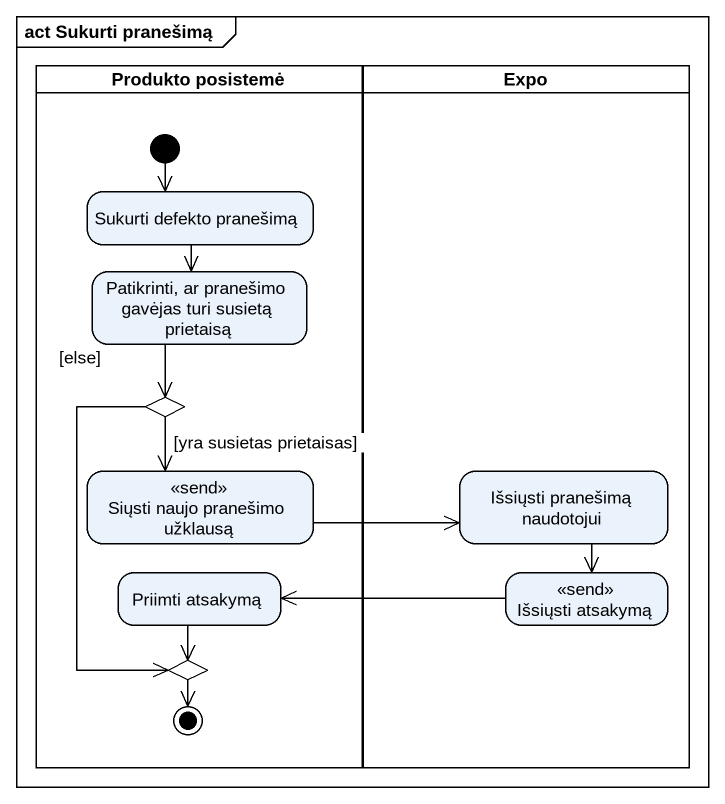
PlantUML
@startuml
mainframe act Sukurti pranešimą
hide empty description
state "Produkto posistemė" as Produkto_posistemė <<partition>> {
  state "Sukurti defekto pranešimą" as Sukurti_defekto_pranešimą
  state "Patikrinti, ar pranešimo gavėjas turi susietą prietaisą" as Patikrinti_ar_pranešimo
  state choice1 <<choice>>
  state "Siųsti naujo pranešimo užklausą" as Siųsti_naujo_pranešimo <<send>>
  state "Priimti atsakymą" as Priimti_atsakymą
  state choice2 <<choice>>
  [*] --> Sukurti_defekto_pranešimą
  choice2 --> [*]
}
state Expo <<partition>> {
  state "Išsiųsti pranešimą naudotojui" as Išsiųsti_pranešimą
  state "Išsiųsti atsakymą" as Išsiųsti_atsakymą <<send>>
}
Sukurti_defekto_pranešimą --> Patikrinti_ar_pranešimo
Patikrinti_ar_pranešimo --> choice1
choice1 --> Siųsti_naujo_pranešimo : [yra susietas prietaisas]
choice1 --> choice2 : [else]
Siųsti_naujo_pranešimo -right-> Išsiųsti_pranešimą
Išsiųsti_pranešimą --> Išsiųsti_atsakymą
Priimti_atsakymą --> choice2
Išsiųsti_atsakymą -left-> Priimti_atsakymą
@enduml
